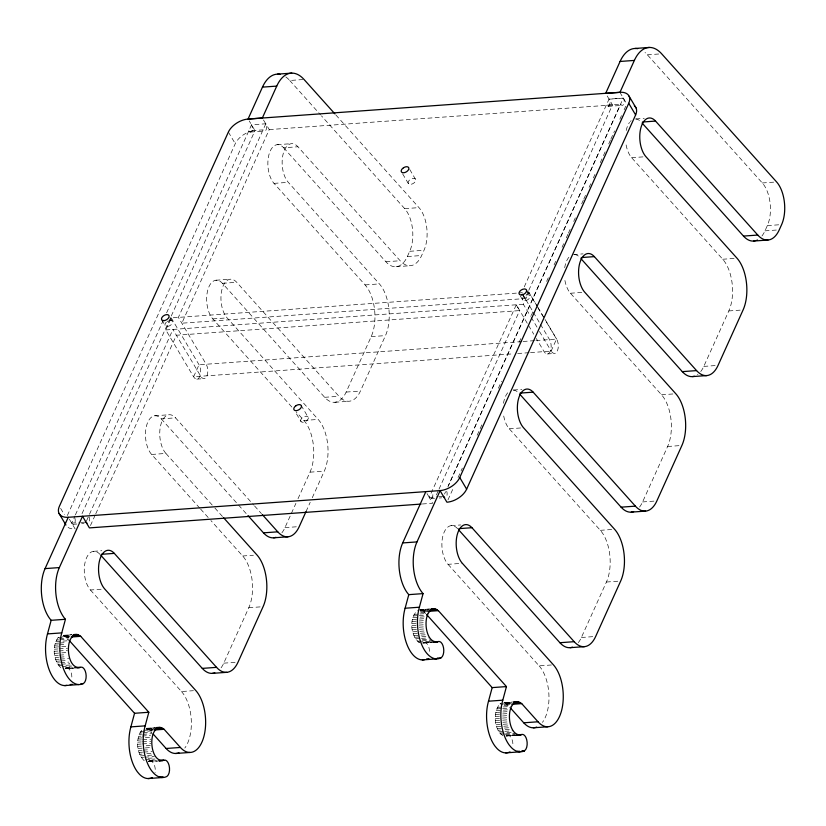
<?xml version="1.0" encoding="UTF-8"?>
<svg xmlns="http://www.w3.org/2000/svg" width="826" height="826" viewBox="0 0 826 826"><rect width="100%" height="100%" fill="white"/><g stroke="black" fill="none" stroke-linecap="round" stroke-linejoin="round"><path stroke-width="0.62" stroke-dasharray="4.13 3.1" d="M60.814 667.759C52.916 660.088 51.759 645.116 58.966 636.65M144.199 760.736C136.3 753.054 135.154 738.083 142.351 729.616M419.515 642.711C410.202 635.7 408.849 618.22 417.595 610.3M502.91 735.677C493.865 728.976 493.091 713.881 499.038 704.857L502.611 704.609M67.34 515.558L235.265 143.683A16.768 9.922 -30.7 0 1 254.986 130.622L249.235 120.937M74.794 517.943A4.192 2.179 85.9 0 1 74.567 523.374A4.192 2.179 85.9 0 1 71.676 523.106L74.867 516.054M75.393 514.887L163.465 319.848M166.625 312.837L251.538 124.809L265.807 123.786L269.245 129.589L181.834 323.203L525.068 298.558L528.237 291.516M82.022 513.648L254.986 130.622M171.24 317.907L199.035 364.751A8.384 4.357 85.9 0 1 199.758 376.573A8.384 4.357 85.9 0 1 193.594 376.79L165.809 329.946L171.24 317.907L522.331 292.693M86.493 520.907L172.954 329.429M265.807 123.786L178.385 317.39L206.17 364.235A8.384 4.357 85.9 0 1 206.903 376.067A8.384 4.357 85.9 0 1 200.739 376.274L172.944 329.429M90.468 525.543L95.248 514.97M95.775 513.793L176.392 335.242L519.626 310.597L516.178 304.784M221.089 667.8A33.536 17.439 85.9 0 0 223.753 663.154L248.791 607.709A33.536 17.439 85.9 0 0 242.699 556.001L210.909 520.556M281.924 532.749A33.536 17.439 85.9 0 0 284.96 527.618L295.915 503.354M298 498.739L309.998 472.173A33.536 17.439 85.9 0 0 303.906 420.455L296.173 411.833M291.867 407.042L212.819 318.908A20.96 10.903 85.9 0 1 207.76 290.122A20.96 10.903 85.9 0 1 222.442 283.328L324.67 397.306A33.536 17.439 85.9 0 0 346.156 392.071L371.194 336.626A33.536 17.439 85.9 0 0 365.102 284.918L274.015 183.372A20.96 10.903 85.9 0 1 268.966 154.576A20.96 10.903 85.9 0 1 283.638 147.782L297.918 146.76L400.156 260.737A33.536 17.439 85.9 0 0 421.642 255.513L424.006 250.278A27.661 14.383 85.9 0 0 418.978 207.625L335.769 114.855M283.638 147.782L385.876 261.759A33.536 17.439 85.9 0 0 407.352 256.535L409.717 251.3A27.661 14.383 85.9 0 0 404.699 208.648L321.479 115.877M306.023 511.573L310.194 502.332M312.28 497.717L324.277 471.14A33.536 17.439 85.9 0 0 318.186 419.432L227.098 317.886A20.96 10.903 85.9 0 1 222.049 289.1A20.96 10.903 85.9 0 1 236.721 282.296L338.959 396.274A33.536 17.439 85.9 0 0 360.435 391.049L385.474 335.604A33.536 17.439 85.9 0 0 379.382 283.896L288.305 182.35A20.96 10.903 85.9 0 1 283.246 153.553A20.96 10.903 85.9 0 1 297.918 146.76M422.354 503.984L432.638 503.251L429.19 497.438L516.291 304.784L527.928 324.391M524.262 286.88L609.03 99.13L623.331 98.108L448.25 485.833M436.355 495.022L438.472 490.324M439.009 489.147L519.626 310.597M528.774 290.339L612.479 104.943L606.821 95.32M444.543 494.062L445.596 491.707M447.899 486.865L620.687 104.19A4.192 2.179 85.9 0 0 623.764 104.076A4.192 2.179 85.9 0 0 623.403 98.17L609.123 99.192A4.192 2.179 85.9 0 1 609.485 105.108A4.192 2.179 85.9 0 1 606.398 105.212L620.687 104.19M447.981 499.875L453.825 486.948M458.069 477.552L462.312 468.146M477.16 435.25L481.94 424.678M498.388 388.251L501.568 381.199M519.079 342.429L521.196 337.731M531.283 315.408L532.873 311.877M546.667 281.336L548.257 277.804M554.091 264.888L555.681 261.357M562.052 247.263L563.642 243.732M566.295 237.857L567.885 234.336M568.422 233.159L571.065 227.284M573.719 221.409L575.319 217.888M581.68 203.785L583.27 200.264M583.806 199.087L586.46 193.212M589.114 187.337L590.704 183.816M593.357 177.941L594.947 174.41M600.254 162.66L602.908 156.785M603.434 155.618L606.088 149.743M608.741 143.869L610.331 140.337M610.858 139.171L614.575 130.942M619.882 119.192L621.472 115.671M624.126 109.796L625.716 106.265M551.107 351.112L556.548 339.073L544.912 319.466M578.345 642.618A33.536 17.439 85.9 0 0 581.38 637.486L606.418 582.031A33.536 17.439 85.9 0 0 600.326 530.323L509.25 428.777A20.96 10.903 85.9 0 1 503.406 414.002M639.541 507.071A33.536 17.439 85.9 0 0 642.587 501.94L667.615 446.494A33.536 17.439 85.9 0 0 661.523 394.787L570.446 293.24A20.96 10.903 85.9 0 1 564.602 278.455M700.747 371.535A33.536 17.439 85.9 0 0 703.783 366.403L728.821 310.948A33.536 17.439 85.9 0 0 722.729 259.24L631.642 157.694A20.96 10.903 85.9 0 1 625.809 142.919M761.944 235.988A33.536 17.439 85.9 0 0 764.979 230.857L767.344 225.622A27.661 14.383 85.9 0 0 762.326 182.969L647.367 54.815A42.57 22.147 85.9 0 0 645.044 52.523M500.979 703.267L499.978 703.938L510.685 703.174M65.285 668.771L73.617 668.172L65.182 668.688L72.533 667.769M430.15 642.091L423.676 642.773L432.008 642.174M155.918 760.736L148.566 761.665L158.2 761.056M514.732 734.975L506.193 735.987L515.713 735.305M285.817 76.942A42.57 22.147 85.9 0 1 289.74 80.494L302.832 79.554M647.367 54.815L661.647 53.793M269.245 129.589L612.479 104.943M250.392 132.057L264.671 131.035M608.019 106.389L622.298 105.356M277.113 144.695L291.392 143.672M635.927 118.934L644.259 118.335M274.015 183.372L288.305 182.35M631.642 157.694L645.922 156.672M404.699 208.648L418.978 207.625M762.326 182.969L776.605 181.947M409.717 251.3L424.006 250.278M767.344 225.622L779.248 224.765M407.352 256.535L421.642 255.513M764.979 230.857L779.269 229.834M385.876 261.759L400.156 260.737M396.077 266.726L410.357 265.704M215.906 280.231L230.196 279.209M573.533 254.563L583.063 253.871M222.442 283.328L236.721 282.296M365.102 284.918L379.382 283.896M722.729 259.24L737.009 258.218M212.819 318.908L227.098 317.886M570.446 293.24L584.725 292.208M165.809 329.946L523.436 304.267M371.194 336.626L385.474 335.604M728.821 310.948L743.101 309.926M521.825 341.561L199.035 364.751L193.604 376.77L512.533 353.889M523.106 341.468L534.68 340.642M535.971 340.549L556.662 339.073A8.384 4.357 85.9 0 1 557.385 350.905A8.384 4.357 85.9 0 1 551.221 351.112L530.529 352.588M517.675 353.518L529.249 352.681M196.825 379.134L203.97 378.618M547.318 353.972L554.452 353.456M346.156 392.071L360.435 391.049M703.783 366.403L718.062 365.371M324.67 397.306L338.959 396.274M334.881 402.272L349.161 401.25M154.71 415.777L168.989 414.755M513.524 390.017L521.856 389.418M199.737 508.104L151.623 454.455A20.96 10.903 85.9 0 1 146.563 425.658A20.96 10.903 85.9 0 1 161.235 418.865L175.525 417.842L253.706 505.006M303.906 420.455L318.186 419.432M661.523 394.787L675.813 393.754M151.623 454.455L165.902 453.433L214.017 507.071M509.25 428.777L523.529 427.754M309.998 472.173L324.277 471.14M667.615 446.494L681.904 445.462M71.676 523.106L80.008 522.507M81.206 522.424L85.966 522.084M429.19 497.438L437.635 496.829M438.72 496.756L443.593 496.405M73.297 524.283L76.87 524.025M81.629 523.684L84.004 523.508M430.924 498.605L434.497 498.346M439.256 498.006L441.631 497.83M284.96 527.618L296.864 526.761M642.587 501.94L656.866 500.917M93.514 551.314L101.846 550.725M451.141 525.646L460.66 524.954M242.699 556.001L253.417 555.227M600.326 530.323L614.606 529.301M100.039 554.411A20.96 10.903 85.9 0 0 85.367 561.205A20.96 10.903 85.9 0 0 90.416 589.991L102.321 589.144M457.666 528.733A20.96 10.903 85.9 0 0 442.994 535.527A20.96 10.903 85.9 0 0 448.043 564.323L462.333 563.291M248.791 607.709L260.696 606.852M606.418 582.031L620.698 581.008M63.292 635.308L71.625 634.709M429.252 609.03L419.732 609.712L423.015 610.806L425.762 613.573M71.728 634.781L63.21 635.493L65.388 636.485L68.135 639.252M419.835 609.784L431.74 608.938M63.54 635.71L70.675 635.204M419.969 610.125L428.302 609.526M64.304 635.855L70.251 635.431M421.931 610.187L429.076 609.671M62.539 636.392L69.673 635.875M420.155 610.713L428.488 610.115M65.388 636.485L70.148 636.134M423.015 610.806L427.775 610.466M58.026 637.569L69.931 636.712M420.413 611.55L429.933 610.868M66.431 637.352L68.806 637.176M424.058 611.674L427.631 611.416M59.544 638.55L69.074 637.868M420.744 612.613L429.076 612.014M56.405 640.078L58.78 639.913M59.978 639.82L68.3 639.221M414.032 614.399L418.792 614.059M419.98 613.976L428.312 613.377M55.745 641.637L67.649 640.78M413.372 615.959L418.132 615.618M419.319 615.525L427.651 614.926M55.197 643.351L58.77 643.093M59.957 643.01L67.102 642.494M412.824 617.672L427.104 616.65M54.784 645.199L58.357 644.951M59.544 644.858L66.689 644.352M412.411 619.531L418.359 619.097M419.546 619.015L426.691 618.498M54.495 647.171L67.587 646.231M412.122 621.493L418.07 621.069M419.267 620.976L426.402 620.471M54.34 649.215L57.913 648.957M59.1 648.864L67.433 648.265M411.967 623.537L417.925 623.103M419.112 623.021L426.247 622.505M54.33 651.301L57.903 651.043M59.09 650.96L67.422 650.361M411.957 625.623L417.904 625.199M419.102 625.106L426.237 624.601M54.454 653.397L67.546 652.457M412.081 627.719L418.028 627.295M419.226 627.213L426.361 626.697M54.712 655.483L58.285 655.225M59.482 655.142L66.617 654.626M412.339 629.804L418.297 629.381M419.484 629.288L426.629 628.782M55.115 657.506L58.677 657.248M59.875 657.166L67.009 656.649M412.732 631.828L418.689 631.405M419.876 631.322L427.021 630.806M55.631 659.447L59.204 659.2M60.391 659.107L68.723 658.508M413.258 633.779L419.205 633.346M420.393 633.263L427.538 632.747M56.271 661.275L59.833 661.027M61.031 660.934L68.166 660.428M413.888 635.607L419.845 635.173M421.033 635.091L428.178 634.575M57.015 662.958L59.389 662.793M60.587 662.71L68.909 662.111M414.642 637.29L420.589 636.856M421.776 636.774L428.921 636.257M57.851 664.476L60.236 664.3M61.423 664.218L69.756 663.619M415.478 638.797L420.238 638.457M421.425 638.374L429.757 637.775M58.78 665.797L70.675 664.94M422.354 639.685L430.687 639.087M62.146 666.727L71.666 666.035M417.398 641.213L420.961 640.966M422.158 640.873L431.678 640.191M65.574 667.418L71.521 666.995M418.441 642.091L432.721 641.059M65.46 668.131L72.605 667.615M423.088 642.452L432.607 641.771M66.049 668.451L72.007 668.028M422.809 643.02L433.712 642.132M422.912 643.093L431.244 642.494M223.753 663.154L235.658 662.307M581.38 637.486L595.67 636.454M90.416 589.991L181.503 691.538L193.408 690.691M448.043 564.323L539.13 665.87L553.41 664.837M146.687 728.274L155.123 727.747M504.314 702.596L512.636 701.997M154.927 727.861L146.594 728.46L148.773 729.451L151.53 732.228M511.366 702.276L504.221 702.781L506.4 703.773L510.014 707.51M146.925 728.687L154.07 728.171M503.364 703.091L510.499 702.575M147.699 728.831L153.646 728.398M505.316 703.153L511.273 702.72M145.923 729.358L154.256 728.759M148.773 729.451L152.345 729.193M506.4 703.773L511.16 703.432M143.796 730.37L153.316 729.678M503.798 704.516L513.318 703.835M149.816 730.318L153.388 730.06M507.443 704.64L509.828 704.475M140.554 731.691L152.459 730.834M504.128 705.58L512.461 704.981M139.79 733.044L142.175 732.879M143.363 732.796L151.695 732.197M497.417 707.376L502.177 707.035M503.364 706.942L511.697 706.344M139.129 734.603L141.514 734.428M142.702 734.345L152.221 733.664M496.756 708.925L501.516 708.584M502.714 708.502L511.046 707.903M138.592 736.317L140.967 736.142M142.165 736.059L150.497 735.46M496.219 710.639L502.167 710.215M503.354 710.133L510.499 709.617M138.169 738.176L151.261 737.236M495.796 712.497L501.743 712.064M502.941 711.981L510.076 711.475M137.88 740.137L141.452 739.879M142.65 739.797L150.972 739.198M495.507 714.459L507.412 713.602M137.736 742.182L141.308 741.924M142.495 741.841L150.828 741.242M495.363 716.503L509.642 715.481M137.715 744.267L141.287 744.009M142.485 743.927L150.817 743.328M495.342 718.589L509.632 717.567M137.849 746.363L141.411 746.115M146.181 745.775L150.941 745.424M495.466 720.695L509.756 719.663M138.107 748.449L151.199 747.509M495.734 722.771L501.681 722.347M502.869 722.265L510.014 721.748M138.5 750.473L142.072 750.225M143.259 750.132L150.404 749.626M496.127 724.805L502.074 724.371M503.261 724.288L510.406 723.772M139.016 752.424L142.588 752.166M143.776 752.083L152.108 751.484M496.643 726.746L502.6 726.312M503.788 726.23L510.922 725.724M139.656 754.252L142.041 754.076M146.801 753.735L151.561 753.395M497.283 728.573L503.23 728.14M504.428 728.057L511.562 727.551M140.399 755.935L152.304 755.078M498.026 730.256L500.411 730.081M505.171 729.74L512.306 729.234M141.246 757.442L143.621 757.277M144.808 757.184L154.338 756.502M498.863 731.764L503.633 731.423M504.82 731.34L513.153 730.742M148.112 758.33L155.257 757.824M499.792 733.085L514.071 732.063M145.541 759.693L155.061 759.011M500.783 734.19L504.356 733.932M505.543 733.839L515.063 733.158M148.959 760.385L154.916 759.961M505.398 734.799L516.105 734.025M148.856 761.097L155.99 760.581M506.483 735.419L513.617 734.903M148.763 761.551L157.095 760.952M506.39 735.873L517.097 735.099M289.74 80.494L320.622 114.917M254.563 505.956L261.429 513.617M161.235 418.865L237.702 504.108M238.559 505.068L247.15 514.65M214.884 508.031L222.617 516.653M200.594 509.053L210.052 519.595M619.882 92.295L626.779 103.921M537.272 306.384L528.867 292.228L523.323 304.267L530.54 316.255M537.912 307.478L544.375 318.371M545.026 319.466L556.662 339.073M528.754 292.228L537.158 306.394M537.809 307.478L544.262 318.371M526.43 289.843L529.879 295.656M522.373 293.829L532.718 311.257M533.359 312.352L539.822 323.245M540.472 324.329L549.517 339.579A8.384 4.357 85.9 0 1 550.25 351.411A8.384 4.357 85.9 0 1 544.076 351.628L536.322 338.546M522.765 294.675L525.068 298.558M520.349 296.007L522.641 299.89M531.19 317.339L537.003 327.148M539.481 331.505L551.221 351.112M528.568 325.475L533.741 334.189M409.779 169.536L415.705 179.624A4.192 2.478 -30.7 0 1 414.342 182.639L413.496 183.3A4.192 2.478 -30.7 0 1 408.447 183.661L401.55 172.045M263.473 119.966L265.776 123.838A4.192 2.179 85.9 0 1 266.137 129.754A4.192 2.179 85.9 0 1 263.06 129.858L248.771 130.89A4.192 2.179 85.9 0 0 251.858 130.787A4.192 2.179 85.9 0 0 251.496 124.871M228.368 132.067L235.265 143.683M427.011 493.556L429.303 497.428A4.192 2.179 85.9 0 0 432.194 497.696A4.192 2.179 85.9 0 0 432.421 492.265M301.108 405.318L308.294 417.512A4.192 2.478 -30.7 0 1 306.931 420.527L306.085 421.188A4.192 2.478 -30.7 0 1 301.036 421.549L295.388 412.05M169.939 317.267L172.231 321.138M161.813 319.941L165.262 325.754M69.384 519.234L75.125 528.919A16.768 9.912 -30.6 0 1 66.627 526.121M60.639 508.393L64.397 514.732M408.447 183.661L408.158 183.083A4.192 2.478 -30.7 0 1 409.52 180.078L410.367 179.407A4.192 2.478 -30.7 0 1 415.416 179.046M301.036 421.549L300.747 420.971A4.192 2.478 -30.7 0 1 302.11 417.956L302.956 417.295A4.192 2.478 -30.7 0 1 308.005 416.934M507.05 735.646L507.587 735.491A8.363 4.347 85.9 0 1 511.759 738.816L512.409 740.715A8.363 4.347 85.9 0 1 512.894 745.011M149.423 761.314L149.971 761.159A8.363 4.347 85.9 0 1 154.132 764.484L154.782 766.394A8.363 4.347 85.9 0 1 155.061 772.775M169.134 320.602A4.192 2.478 -30.7 0 1 172.324 323.193A4.192 2.478 -30.7 0 1 166.511 326.415A4.192 2.478 -30.7 0 1 166.336 322.161M167.182 321.5A4.192 2.478 -30.7 0 1 168.143 320.963M526.017 295.14A4.192 2.478 -30.7 0 1 529.931 297.277A4.192 2.478 -30.7 0 1 524.004 300.736A4.192 2.478 -30.7 0 1 524.138 296.235M539.13 665.87A33.536 17.439 85.9 0 1 542.434 722.378M503.509 403.243A20.96 10.903 85.9 0 1 508.733 391.772M513.287 390.079A20.96 10.903 85.9 0 1 518.862 393.186M564.705 267.707A20.96 10.903 85.9 0 1 569.93 256.225M574.483 254.532A20.96 10.903 85.9 0 1 580.069 257.65M697.929 374.374A33.536 17.439 85.9 0 1 697.505 374.694M626.211 130.498A20.96 10.903 85.9 0 1 629.546 122.413M630.321 121.484A20.96 10.903 85.9 0 1 631.136 120.689M635.69 118.996A20.96 10.903 85.9 0 1 641.265 122.103M446.711 491.243A4.192 2.179 85.9 0 1 446.257 496.984M424.203 642.514A8.363 4.347 85.9 0 1 429.499 652.034M165.902 453.433A20.96 10.903 85.9 0 1 160.843 424.636A20.96 10.903 85.9 0 1 175.525 417.842M181.503 691.538A33.536 17.439 85.9 0 1 184.807 748.057M89.084 516.921A4.192 2.179 85.9 0 1 88.64 522.662M66.576 668.193A8.363 4.347 85.9 0 1 71.676 679.808"/><path stroke-width="1.24" d="M66.854 685.363A33.536 17.439 85.9 0 1 49.178 669.772A33.536 17.439 85.9 0 1 47.485 633.914L51.16 620.316A33.536 17.439 85.9 0 1 45.069 568.608L68.238 517.293L440.144 490.592L416.975 541.908A33.536 17.439 85.9 0 0 423.067 593.615L419.391 607.213A33.536 17.439 85.9 0 0 421.787 644.827A33.536 17.439 85.9 0 0 440.888 657.919L441.414 657.548A8.363 4.347 85.9 0 0 443.531 647.76A8.363 4.347 85.9 0 0 438.482 641.492C422.509 645.808 421.322 601.514 438.338 610.651L506.452 686.582L502.786 700.18A33.536 17.439 85.9 0 0 509.394 745.269L511.356 747.551A33.536 17.439 85.9 0 0 524.273 750.886L524.809 750.514A8.363 4.347 85.9 0 0 526.699 739.693L526.048 737.783A8.363 4.347 85.9 0 0 521.877 734.459L516.591 735.057M163.724 760.395L158.943 760.632L164.25 760.137A8.363 4.347 85.9 0 1 168.421 763.461L169.072 765.372A8.363 4.347 85.9 0 1 167.182 776.192L166.645 776.564A33.536 17.439 85.9 0 1 153.729 773.229L151.767 770.947A33.536 17.439 85.9 0 1 145.159 725.858L148.825 712.26L80.711 636.319C63.705 627.202 64.872 671.476 80.855 667.171A8.363 4.347 85.9 0 1 85.904 673.438A8.363 4.347 85.9 0 1 83.787 683.216L83.261 683.598A33.536 17.439 85.9 0 1 64.16 670.495A33.536 17.439 85.9 0 1 61.774 632.881L65.44 619.293A33.536 17.439 85.9 0 1 59.348 567.586L82.517 516.271L89.414 527.897L421.074 504.077M152.366 777.586A33.536 17.439 85.9 0 1 139.449 774.261L137.488 771.969A33.536 17.439 85.9 0 1 130.88 726.88L134.545 713.292L68.981 640.202M424.481 659.685A33.536 17.439 85.9 0 1 406.805 644.094A33.536 17.439 85.9 0 1 405.112 608.235L408.787 594.648A33.536 17.439 85.9 0 1 402.696 542.93L425.855 491.625M509.993 751.908A33.536 17.439 85.9 0 1 497.076 748.583L495.115 746.291A33.536 17.439 85.9 0 1 488.507 701.202L492.172 687.614L426.608 614.523M280.004 74.361A42.57 22.147 85.9 0 0 262.462 87.133L248.048 119.058A16.768 9.922 -30.7 0 0 228.368 132.067L59.389 506.286A16.768 9.922 -30.7 0 0 68.238 517.293M334.912 113.895L304.02 79.461A42.57 22.147 85.9 0 0 276.741 86.1L262.327 118.035L248.048 119.058L619.882 92.295A16.768 9.922 -30.7 0 1 628.731 103.312L635.628 114.928L466.638 489.157A16.768 9.922 -30.7 0 1 446.928 502.218L440.031 490.603A16.768 9.922 -30.7 0 0 459.752 477.531L628.731 103.312M306.023 511.573L299.239 526.596A33.536 17.439 85.9 0 1 277.753 531.82L263.473 532.842L248.006 515.61M637.631 48.682A42.57 22.147 85.9 0 0 620.089 61.454L605.675 93.379L619.954 92.357L634.368 60.422A42.57 22.147 85.9 0 1 661.647 53.793L776.605 181.947A27.661 14.383 85.9 0 1 781.623 224.6L779.269 229.834A33.536 17.439 85.9 0 1 757.783 235.059L743.493 236.081L642.122 123.064M223.474 517.613L256.989 554.979A33.536 17.439 85.9 0 1 263.081 606.687L238.043 662.132A33.536 17.439 85.9 0 1 216.557 667.356L114.318 553.379A20.96 10.903 85.9 0 0 99.647 560.183A20.96 10.903 85.9 0 0 104.706 588.969L195.783 690.515A33.536 17.439 85.9 0 1 203.877 736.575A33.536 17.439 85.9 0 1 180.398 747.458L164.106 729.296C147.265 720.313 148.267 763.338 163.703 760.292M757.783 235.059L655.545 121.081A20.96 10.903 85.9 0 0 640.873 127.875A20.96 10.903 85.9 0 0 645.922 156.672L737.009 258.218A33.536 17.439 85.9 0 1 743.101 309.926L718.062 365.371A33.536 17.439 85.9 0 1 696.576 370.606L594.348 256.628A20.96 10.903 85.9 0 0 579.676 263.422A20.96 10.903 85.9 0 0 584.725 292.208L675.813 393.754A33.536 17.439 85.9 0 1 681.904 445.462L656.866 500.917A33.536 17.439 85.9 0 1 635.38 506.142L533.152 392.164A20.96 10.903 85.9 0 0 518.47 398.958A20.96 10.903 85.9 0 0 523.529 427.754L614.606 529.301A33.536 17.439 85.9 0 1 620.698 581.008L595.67 636.454A33.536 17.439 85.9 0 1 574.184 641.688L471.945 527.711A20.96 10.903 85.9 0 0 457.274 534.505A20.96 10.903 85.9 0 0 462.333 563.291L553.41 664.837A33.536 17.439 85.9 0 1 561.494 710.907A33.536 17.439 85.9 0 1 538.015 721.779L521.722 703.618C504.789 694.718 505.997 737.639 521.351 734.717M277.484 74.144L291.764 73.122M635.111 48.466L649.391 47.443M262.462 87.133L276.741 86.1M620.089 61.454L634.368 60.422M642.452 122.021L655.545 121.081M753.704 241.058L767.984 240.025M581.256 257.567L594.348 256.628M580.926 258.61L682.297 371.628L696.576 370.606M692.498 376.594L706.788 375.572M520.06 393.104L533.152 392.164M519.719 394.147L621.1 507.164L635.38 506.142M273.674 537.809L287.964 536.786M631.301 512.141L645.581 511.108M101.226 554.318L114.318 553.379M458.853 528.65L471.945 527.711M45.069 568.608L59.348 567.586M402.696 542.93L416.975 541.908M51.16 620.316L65.44 619.293M408.787 594.648L423.067 593.615M47.485 633.914L61.774 632.881M405.112 608.235L419.391 607.213M74.01 634.533L76.384 634.368M431.637 608.855L434.011 608.69M73.917 634.719L77.489 634.471M431.544 609.051L435.116 608.793M72.636 635.256L78.584 634.833M430.263 609.588L436.211 609.154M72.523 635.968L79.668 635.452M430.15 610.29L437.295 609.774M71.191 637.011L80.711 636.319M428.818 611.333L438.338 610.651M74.371 667.749L80.339 667.429M433.185 641.988L437.966 641.75M77.076 667.842L79.461 667.666M433.516 642.246L437.088 641.988M100.896 555.371L202.277 668.389L216.557 667.356M458.523 529.693L559.904 642.711L574.184 641.688M212.478 673.355L226.758 672.333M570.105 647.677L584.385 646.655M70.169 684.537L72.543 684.362M80.865 683.66L83.261 683.598M426.598 658.942L428.983 658.766M437.295 658.074L440.888 657.919M64.676 685.59L78.955 684.558M422.303 659.912L436.582 658.89M134.545 713.292L148.825 712.26M492.172 687.614L506.452 686.582M130.88 726.88L145.159 725.858M488.507 701.202L502.786 700.18M156.207 727.592L159.779 727.334M513.834 701.914L517.406 701.656M156.114 727.778L160.874 727.438M513.741 702.1L518.501 701.759M156.021 728.233L161.979 727.799M513.648 702.554L519.606 702.121M154.73 729.017L163.052 728.418M513.545 703.256L520.679 702.75M154.576 729.977L164.106 729.296M512.203 704.299L521.722 703.618M153.254 734.138L166.109 748.48L180.398 747.458M510.871 708.46L523.736 722.802L538.015 721.779M175.762 753.477L190.052 752.445M533.389 727.799L547.669 726.777M516.57 734.954L521.33 734.613M159.284 760.891L162.846 760.632M516.9 735.212L520.473 734.964M524.252 750.782L521.877 750.958L524.273 750.886M159.511 777.07L163.073 776.822M517.138 751.402L519.513 751.226M148.071 778.557L162.35 777.534M505.688 752.878L519.977 751.856M262.296 514.577L277.753 531.82M629.092 96.198L635.979 107.814M459.752 477.531L466.638 489.157M59.028 513.4L65.925 525.026M634.347 105.78A16.768 9.922 -30.7 0 1 635.628 114.928M65.471 523.787A16.768 9.912 -30.6 0 1 65.285 522.435M536.632 727.128A33.536 17.439 85.9 0 1 523.736 722.802M572.428 647.171A33.536 17.439 85.9 0 1 559.904 642.711M633.635 511.635A33.536 17.439 85.9 0 1 621.1 507.164M694.367 376.243A33.536 17.439 85.9 0 1 682.297 371.628M755.109 240.82A33.536 17.439 85.9 0 1 743.493 236.081M757.38 239.953A33.536 17.439 85.9 0 1 756.936 240.18M444.636 497.459A4.192 2.179 85.9 0 1 443.593 496.405M214.801 672.849A33.536 17.439 85.9 0 1 202.277 668.389M179.005 752.806A33.536 17.439 85.9 0 1 166.109 748.48M276.008 537.313A33.536 17.439 85.9 0 1 263.473 532.842M87.009 523.126A4.192 2.179 85.9 0 1 85.966 522.084M403.47 167.792L402.623 168.452A4.192 2.478 -30.7 0 0 401.26 171.467L401.55 172.045A4.192 2.478 -30.7 0 0 406.599 171.684L407.445 171.013A4.192 2.478 -30.7 0 0 408.808 168.008L408.519 167.43A4.192 2.478 -30.7 0 0 403.47 167.792M296.059 405.68L295.212 406.34A4.192 2.478 -30.7 0 0 293.85 409.355L294.139 409.933A4.192 2.478 -30.7 0 0 299.188 409.572L300.034 408.911A4.192 2.478 -30.7 0 0 301.397 405.896L301.108 405.318A4.192 2.478 -30.7 0 0 296.059 405.68M163.94 320.643A4.192 2.478 -30.7 0 0 169.072 315.904A4.192 2.478 -30.7 0 0 162.887 316.348A4.192 2.478 -30.7 0 0 163.94 320.643M522.063 294.892A4.192 2.478 -30.7 0 0 526.43 289.843A4.192 2.478 -30.7 0 0 519.946 291.155A4.192 2.478 -30.7 0 0 522.063 294.892"/></g></svg>
